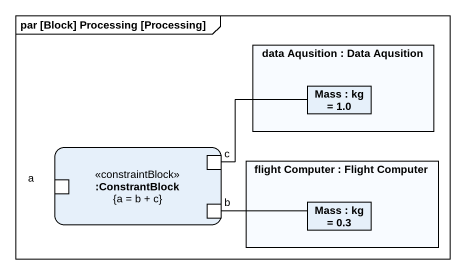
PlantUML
@startuml
mainframe par [Block] Processing [Processing]
rectangle "data Aqusition : Data Aqusition" as data_Aqusition {
  rectangle "Mass : kg = 1.0" as Mass
}
rectangle ":ConstrantBlock\n{a = b + c}" as ConstrantBlock <<constraintBlock>> {
  port a
  port c
  port b
}
rectangle "flight Computer : Flight Computer" as flight_Computer {
  rectangle "Mass : kg = 0.3" as Mass_2
}
c -right- Mass
b -right- Mass_2
@enduml
